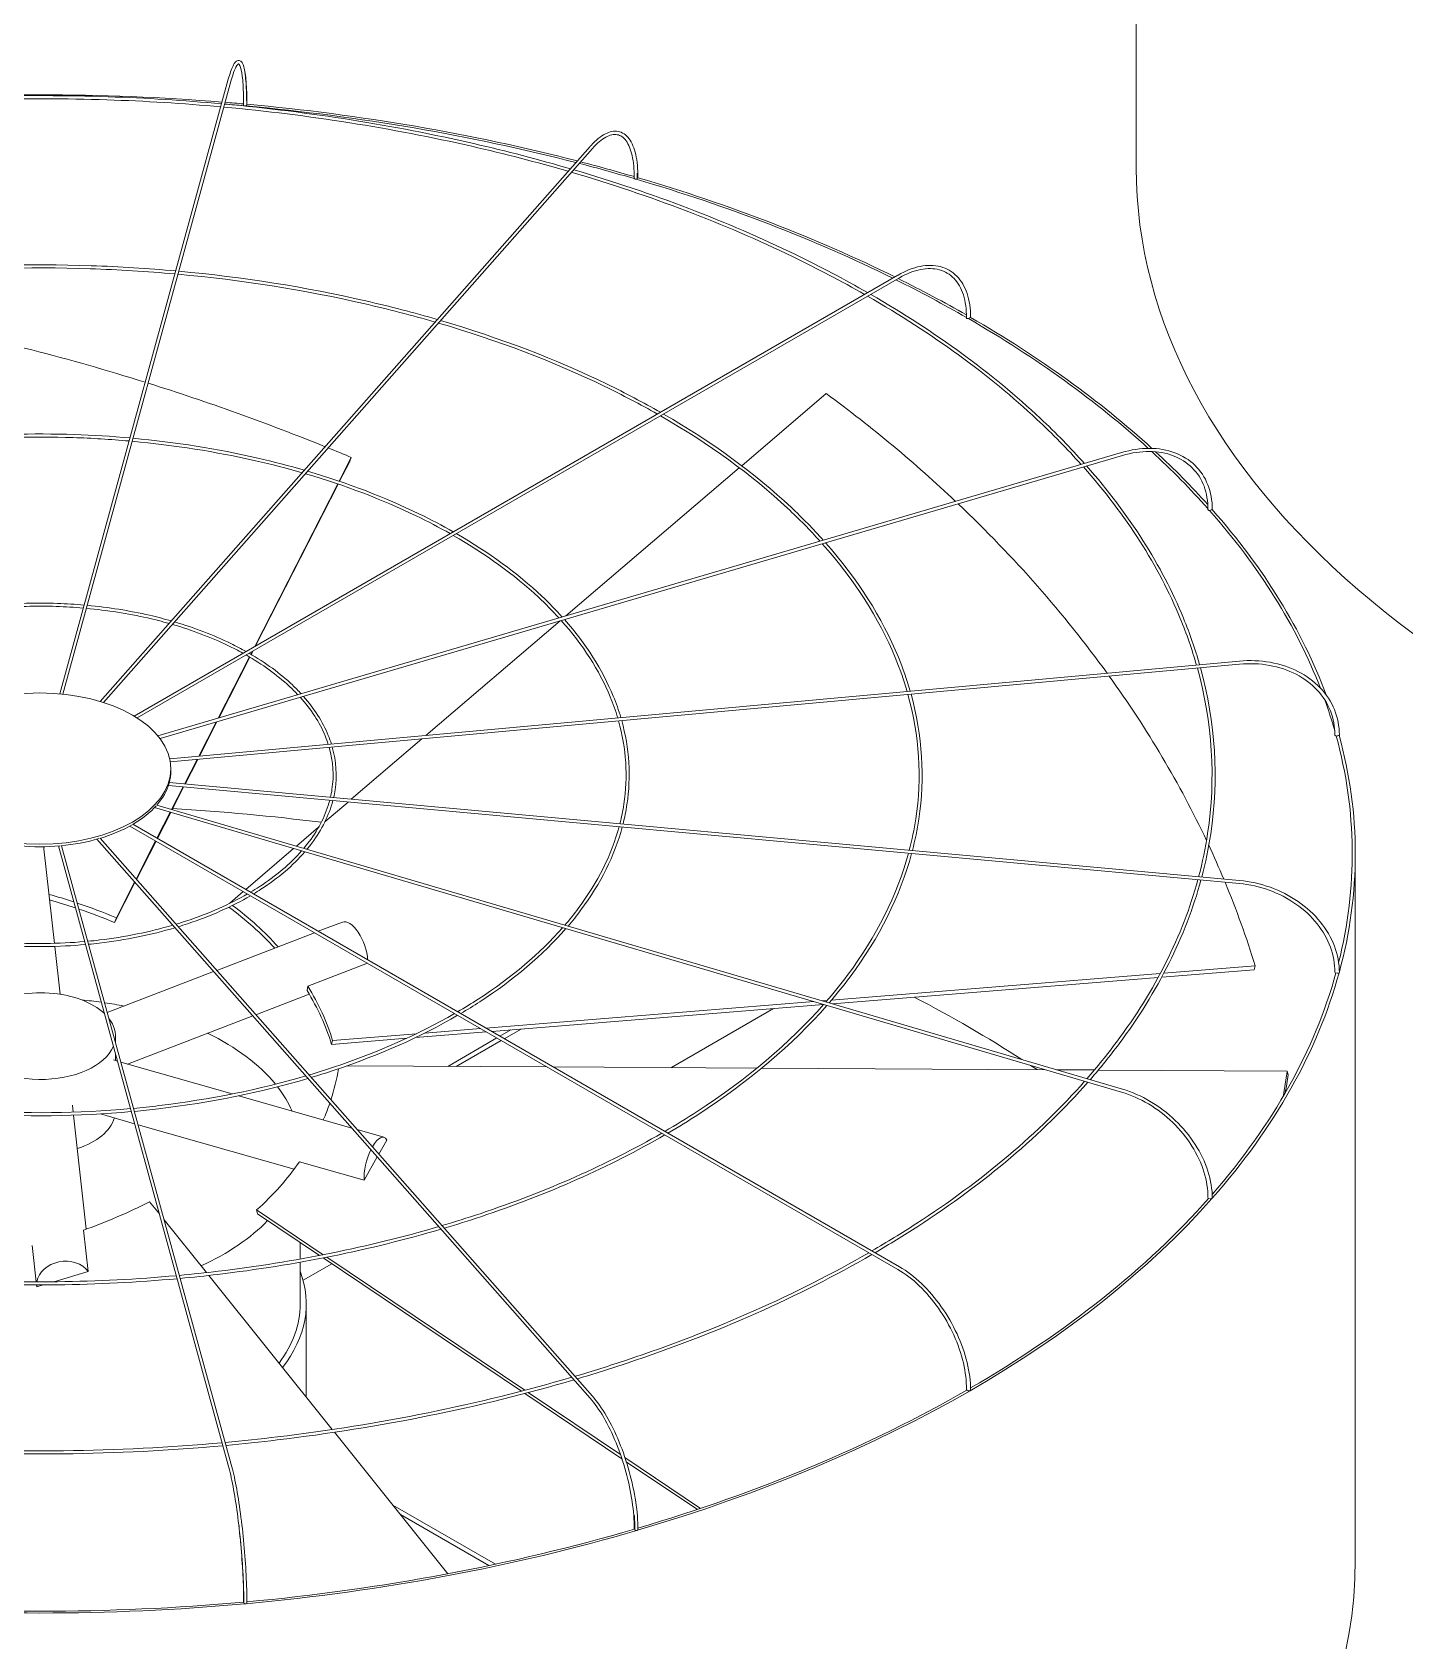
# Model space of a CAD drawing. Header units: millimetres. Extents: x -312439 to 477422, y -331570 to 212570.
# Drawn here: x 397105.1 to 397378.9, y 107367.5 to 107688.3 of the extents above; entities that cross this region are included whole.
import ezdxf

# ---------------------------------------------------------------- set-up
doc = ezdxf.new("R2010")
doc.units = ezdxf.units.MM

msp = doc.modelspace()

# ---------------------------------------------------------------- linework, layer by layer
at = {"color": 0, "linetype": 'Continuous', "lineweight": 0, "extrusion": (0, 0.816497, 0.57735)}
for p, q in [((397325.325, 107661.228), (397325.325, 107801.968)), ((397144.263, 107678.87), (397110.642, 107556.312)), ((397111.261, 107556.253), (397144.854, 107678.708)), ((397118.721, 107554.786), (397216.403, 107665.471)), ((397216.862, 107665.066), (397119.362, 107554.587)), ((397277.789, 107639.816), (397125.471, 107551.876)), ((397126.063, 107551.51), (397278.095, 107639.285)), ((397263.499, 107616.213), (397246.64, 107601.809)), ((397130.232, 107547.917), (397322.399, 107604.447)), ((397322.572, 107603.86), (397130.641, 107547.399)), ((397166.35, 107598.732), (397168.768, 107603.473)), ((397168.398, 107602.506), (397168.768, 107603.473)), ((397168.398, 107602.506), (397166.455, 107598.697)), ((397246.164, 107601.402), (397211.569, 107571.844)), ((397149.534, 107565.768), (397166.069, 107598.181)), ((397166.174, 107598.146), (397149.708, 107565.869)), ((397210.429, 107570.87), (397183.679, 107548.015)), ((397148.747, 107564.225), (397149.023, 107564.766)), ((397149.197, 107564.866), (397148.841, 107564.169)), ((397132.577, 107543.342), (397345.876, 107562.847)), ((397345.932, 107562.237), (397132.691, 107542.738)), ((397142.227, 107551.445), (397148.468, 107563.678)), ((397148.562, 107563.622), (397142.372, 107551.488)), ((397138.364, 107543.871), (397141.844, 107550.694)), ((397141.989, 107550.737), (397138.492, 107543.883)), ((397182.873, 107547.326), (397168.788, 107535.292)), ((397135.538, 107538.333), (397138.035, 107543.226)), ((397138.163, 107543.238), (397135.656, 107538.322)), ((397132.794, 107540.903), (397132.794, 107541.404)), ((397132.309, 107538.013), (397345.876, 107518.484)), ((397132.49, 107538.611), (397345.932, 107519.094)), ((397132.947, 107533.254), (397135.239, 107537.745)), ((397135.356, 107537.734), (397133.054, 107533.222)), ((397322.399, 107476.883), (397129.543, 107533.617)), ((397322.572, 107477.471), (397130.003, 107534.12)), ((397130.028, 107527.531), (397132.664, 107532.699)), ((397132.771, 107532.667), (397130.123, 107527.477)), ((397168.138, 107534.737), (397163.532, 107530.801)), ((397124.622, 107529.946), (397277.789, 107441.515)), ((397125.241, 107530.295), (397278.095, 107442.045)), ((397162.27, 107529.723), (397157.834, 107525.933)), ((397118.035, 107527.322), (397216.403, 107415.86)), ((397216.862, 107416.265), (397118.685, 107527.51)), ((397125.866, 107519.373), (397129.749, 107526.985)), ((397129.844, 107526.93), (397125.944, 107519.285)), ((397107.48, 107525.389), (397109.574, 107506.556)), ((397110.38, 107525.973), (397144.263, 107402.461)), ((397111, 107526.028), (397144.854, 107402.623)), ((397157.278, 107525.458), (397147.738, 107517.307)), ((397125.645, 107518.699), (397121.563, 107510.696)), ((397121.933, 107511.663), (397125.567, 107518.787)), ((397147.244, 107516.885), (397144.54, 107514.574)), ((397144.526, 107514.522), (397144.54, 107514.574)), ((397121.563, 107510.696), (397121.933, 107511.663)), ((397167, 107510.797), (397162.206, 107508.953)), ((397161.471, 107508.671), (397141.941, 107501.158)), ((397109.642, 107505.946), (397110.704, 107496.4)), ((397141.332, 107500.924), (397120.125, 107492.767)), ((397160.106, 107498.021), (397171.995, 107502.595)), ((397264.543, 107495.228), (397330.103, 107500.531)), ((397348.813, 107501.286), (397330.405, 107499.797)), ((397330.828, 107500.589), (397349.019, 107502.061)), ((397348.813, 107501.286), (397349.019, 107502.061)), ((397329.676, 107499.738), (397264.734, 107494.485)), ((397160.404, 107496.415), (397149.746, 107492.315)), ((397195.633, 107489.654), (397261.01, 107494.942)), ((397262.965, 107494.342), (397196.785, 107488.989)), ((397262.712, 107495.08), (397263.676, 107495.158)), ((397149.136, 107492.081), (397124.186, 107482.484)), ((397253.005, 107493.537), (397232.624, 107481.77)), ((397121.751, 107488.057), (397121.751, 107486.838)), ((397179.842, 107487.619), (397164.856, 107486.407)), ((397165.061, 107487.182), (397181.777, 107488.534)), ((397195.711, 107488.903), (397181.58, 107487.76)), ((397183.44, 107488.668), (397194.559, 107489.568)), ((397197.825, 107487.682), (397188.014, 107482.018)), ((397200.629, 107489.3), (397198.438, 107488.035)), ((397199.304, 107487.535), (397202.643, 107489.463)), ((397121.751, 107484.523), (397121.751, 107483.18)), ((397164.856, 107486.407), (397165.061, 107487.182)), ((397189.73, 107482.008), (397198.691, 107487.182)), ((397122.151, 107483.065), (397121.361, 107483.291)), ((397145.059, 107476.521), (397122.84, 107482.869)), ((397207.826, 107481.907), (397167.93, 107482.129)), ((397249.685, 107481.675), (397209.063, 107481.901)), ((397307.199, 107481.355), (397250.646, 107481.669)), ((397316.971, 107481.3), (397309.411, 107481.342)), ((397355.432, 107481.087), (397317.766, 107481.296)), ((397355.596, 107480.326), (397355.432, 107481.087)), ((397168.871, 107469.718), (397146.336, 107476.156)), ((397113.318, 107472.892), (397113.161, 107474.296)), ((397115.913, 107449.547), (397113.385, 107472.281)), ((397125.573, 107470.59), (397118.778, 107472.532)), ((397157.384, 107461.503), (397126.262, 107470.393)), ((397175.292, 107467.884), (397169.963, 107469.406)), ((397175.887, 107467.322), (397174.283, 107464.512)), ((397171.331, 107459.339), (397158.48, 107463.01)), ((397173.962, 107463.949), (397171.331, 107459.339)), ((397130.511, 107452.591), (397128.555, 107455.031)), ((397150.069, 107452.616), (397149.904, 107453.377)), ((397149.904, 107453.377), (397163.188, 107444.45)), ((397162.438, 107444.304), (397150.069, 107452.616)), ((397116.32, 107441.103), (397115.402, 107449.364)), ((397139.9, 107440.884), (397131.476, 107451.388)), ((397105.149, 107446.317), (397105.957, 107439.051)), ((397158.575, 107443.585), (397158.575, 107446.899)), ((397158.575, 107434.614), (397158.575, 107442.963)), ((397202.711, 107417.24), (397163.158, 107443.82)), ((397163.906, 107443.968), (397203.408, 107417.422)), ((397109.457, 107439.063), (397116.32, 107441.103)), ((397164.993, 107409.596), (397140.354, 107440.319)), ((397164.884, 107442.66), (397159.161, 107439.355)), ((397106.025, 107438.439), (397106.068, 107438.056)), ((397106.068, 107438.056), (397107.356, 107438.439)), ((397159.8, 107416.071), (397159.8, 107434.614)), ((397222.755, 107403.769), (397203.389, 107416.784)), ((397204.085, 107416.967), (397222.467, 107404.614)), ((397188.066, 107380.827), (397165.437, 107409.043)), ((397223.355, 107404.017), (397238.446, 107393.876)), ((397237.8, 107393.659), (397223.628, 107403.183)), ((397197.514, 107382.726), (397177.082, 107394.523)), ((397178.576, 107392.66), (397196.246, 107382.458))]:
    msp.add_line(p, q, dxfattribs=at)
at = {"color": 3, "linetype": 'Continuous', "lineweight": 0, "extrusion": (0, 0.816497, 0.57735)}
msp.add_line((397369.001, 107383.653), (397369.001, 107524.393), dxfattribs=at)
at = {"color": 0, "linetype": 'Continuous', "lineweight": 0}
for centre, major_axis, ratio, start_param, end_param in [((397106.776, 107524.393), (-262.225, 0), 0.5773503, 4.5737285, 4.8518651), ((397106.776, 107524.393), (-261.613, 0), 0.5773503, 4.556469, 4.5713736), ((397106.776, 107524.393), (-262.225, 0), 0.5773503, 4.5571855, 4.5713361), ((397147.616, 107673.725), (0.306, -0.001), 0.5647458, 3.1415927, 4.5569919), ((397147.616, 107673.725), (0.306, -0.001), 0.5647458, 4.5569919, 6.1277883), ((397147.664, 107673.9), (0.306, 0), 0.5773503, 5.7174869, 6.2831853), ((397106.776, 107524.393), (-262.225, 0), 0.5773503, 4.2917243, 4.5546375), ((397106.776, 107524.393), (-261.613, 0), 0.5773503, 4.2918428, 4.5551023), ((397106.776, 107524.393), (-261.613, 0), 0.5773503, 4.242585, 4.2890574), ((397106.776, 107524.393), (-262.225, 0), 0.5773503, 4.2438111, 4.2889455), ((397587.55, 107661.228), (-262.225, 0), 0.5773503, 0, 2.3561945), ((397225.506, 107659.113), (0.306, -0.003), 0.5659728, 3.1415927, 4.2460434), ((397225.506, 107659.113), (0.306, -0.003), 0.5659728, 4.2460434, 5.8168397), ((397106.776, 107524.393), (-261.613, 0), 0.5773503, 4.0051997, 4.2408431), ((397225.646, 107659.271), (0.306, 0), 0.5773503, 5.290332, 6.2831853), ((397106.776, 107524.393), (-262.225, 0), 0.5773503, 4.0050166, 4.2406095), ((397106.776, 107524.393), (-261.613, 0), 0.5773503, 3.9286416, 4.0018792), ((397106.776, 107524.393), (-262.225, 0), 0.5773503, 3.9309746, 4.001704), ((397107.146, 107482.676), (-236.033, 90.421), 0.5343599, 4.8289255, 5.0170065), ((397291.764, 107631.321), (0.306, -0.004), 0.5683066, 3.1415927, 3.9346429), ((397291.764, 107631.321), (0.306, -0.004), 0.5683066, 3.9346429, 5.5054392), ((397106.776, 107524.393), (-261.613, 0), 0.5773503, 3.7066773, 3.9265771), ((397291.98, 107631.446), (-0.306, 0), 0.5773503, 1.8326303, 3.1415927), ((397106.776, 107524.393), (-262.225, 0), 0.5773503, 3.705131, 3.9265633), ((397107.146, 107482.676), (-236.033, 90.421), 0.5343599, 4.6778989, 4.8264893), ((397106.981, 107482.484), (244.29, -64.884), 0.7560981, 0.9482496, 1.0897919), ((397107.146, 107482.676), (-236.033, 90.421), 0.5343599, 4.655659, 4.6753292), ((397106.776, 107524.393), (-261.613, 0), 0.5773503, 3.6151503, 3.7017035), ((397106.776, 107524.393), (-262.225, 0), 0.5773503, 3.6198551, 3.6998544), ((397106.981, 107482.484), (244.29, -64.884), 0.7560981, 0.7473423, 0.9452164), ((397339.902, 107593.067), (-0.306, 0.005), 0.5715189, 0, 0.4809344), ((397339.902, 107593.067), (-0.306, 0.005), 0.5715189, 0.4809344, 2.0517307), ((397106.776, 107524.393), (-261.613, 0), 0.5773503, 3.3623861, 3.6122993), ((397340.175, 107593.147), (-0.306, 0), 0.5773503, 1.5184711, 3.1415927), ((397106.776, 107524.393), (-262.225, 0), 0.5773503, 3.3525846, 3.6125039), ((397106.981, 107482.484), (244.29, -64.884), 0.7560981, 0.5676523, 0.7441319), ((397106.776, 107524.393), (-261.613, 0), 0.5773503, 3.3053341, 3.3466211), ((397365.21, 107548.097), (-0.306, 0.006), 0.5752952, 0, 0.1678974), ((397365.21, 107548.097), (-0.306, 0.006), 0.5752952, 0.1678974, 1.7386937), ((397106.776, 107524.393), (-261.613, 0), 0.5773503, 2.9976529, 3.2980059), ((397365.513, 107548.125), (-0.306, 0), 0.5773503, 1.2043118, 3.1415927), ((397106.776, 107524.393), (-262.225, 0), 0.5773503, 2.9856485, 3.2984345), ((397106.667, 107540.903), (-26.126, 0), 0.5773503, 2.9880814, 3.1415927), ((397106.667, 107540.903), (-26.126, 0), 0.5773503, 2.6739221, 2.9809447), ((397106.667, 107540.903), (-26.126, 0), 0.5773503, 2.3597628, 2.6667854), ((397106.776, 107383.153), (-261.613, 0), 0.5773503, 4.4965959, 4.611374), ((397106.667, 107540.903), (-26.126, 0), 0.5773503, 2.0456036, 2.3526262), ((397106.667, 107540.903), (-26.126, 0), 0.5773503, 1.7314443, 2.0384669), ((397106.981, 107482.484), (244.29, -64.884), 0.7560981, 0.5274276, 0.562586), ((397106.667, 107540.903), (-26.126, 0), 0.5773503, 1.417285, 1.7243076), ((397101.987, 107524.778), (-5.494, -0.611), 0.8148193, 3.1415927, 3.239858), ((397106.981, 107482.484), (244.29, -64.884), 0.7560981, 0.4379774, 0.5241031), ((397107.146, 107482.676), (56.639, -21.698), 0.5343599, 1.6636456, 1.7494756), ((397106.776, 107481.709), (-56.639, 21.698), 0.5343599, 4.7930664, 4.8825345), ((397107.146, 107482.676), (56.639, -21.698), 0.5343599, 1.5140664, 1.6514841), ((397106.776, 107481.709), (-56.639, 21.698), 0.5343599, 4.655659, 4.78086), ((397106.776, 107481.709), (58.621, -15.57), 0.7560981, 0.8715668, 1.0888975), ((397106.981, 107482.484), (58.621, -15.57), 0.7560981, 1.0889957, 1.0897919), ((397106.981, 107482.484), (58.621, -15.57), 0.7560981, 0.8588781, 1.0770864), ((397168.985, 107505.638), (-1.984, 5.159), 0.4527097, 4.0715694, 6.2831853), ((397106.776, 107524.393), (-261.613, 0), 0.5773503, 2.6753447, 2.9836943), ((397106.776, 107524.393), (-262.225, 0), 0.5773503, 2.6707914, 2.9843582), ((397365.21, 107500.813), (-0.306, 0.006), 0.5792658, 0, 1.4246091), ((397365.513, 107500.785), (-0.306, 0), 0.5773503, 0.8901525, 3.1415927), ((397106.981, 107482.484), (58.621, -15.57), 0.7560981, 0.4379774, 0.6748983), ((397106.776, 107488.057), (-14.976, 0), 0.5773503, 3.6916997, 5.4977871), ((397106.776, 107465.744), (-51.8, 0), 0.5773503, 4.4755897, 4.5522282), ((397106.776, 107465.744), (-51.8, 0), 0.5773503, 4.3841689, 4.46244), ((397106.776, 107481.709), (58.621, -15.57), 0.7560981, 0.4379774, 0.6726233), ((397106.776, 107383.153), (-261.613, 0), 0.5773503, 3.867145, 3.9833748), ((397106.776, 107488.057), (-14.976, 0), 0.5773503, 3.0357663, 3.5615783), ((397106.776, 107465.744), (-51.8, 0), 0.5773503, 3.5810046, 4.0125195), ((397106.776, 107488.057), (-14.976, 0), 0.5773503, 0.1968015, 2.9056449), ((397106.611, 107482.47), (59.282, 12.821), 0.7719474, 5.8595474, 5.99043), ((397106.776, 107383.153), (-261.613, 0), 0.5773503, 3.8494737, 3.8569689), ((397106.611, 107482.47), (247.048, 53.431), 0.7719474, 5.9775334, 6.0030301), ((397106.776, 107481.709), (247.048, 53.431), 0.7719474, 5.9850347, 6.0030301), ((397106.776, 107465.744), (-51.8, 0), 0.5773503, 3.3906549, 3.5616615), ((397106.776, 107473.149), (-14.976, 0), 0.5773503, 2.0838772, 2.9778132), ((397106.611, 107482.47), (59.282, 12.821), 0.7719474, 5.7736505, 5.8452628), ((397173.774, 107462.569), (1.518, 5.315), 0.3621096, 5.9116388, 7.2697762), ((397173.774, 107462.569), (1.518, 5.315), 0.3621096, 1.1204156, 2.3231422), ((397106.611, 107482.47), (59.282, 12.821), 0.7719474, 5.3512156, 5.5881365), ((397339.902, 107455.843), (-0.306, 0.005), 0.5830421, 0, 1.1094484), ((397340.175, 107455.763), (-0.306, 0), 0.5773503, 0.5759933, 3.1415927), ((397106.405, 107482.649), (-56.425, -22.248), 0.5660586, 1.5074553, 1.7443762), ((397106.776, 107465.744), (-51.8, 0), 0.5773503, 2.2375498, 2.6358707), ((397111.564, 107438.64), (5.494, 0.611), 0.8148193, 0.440938, 2.9148909), ((397106.776, 107434.614), (-53.025, 0), 0.5773503, 2.7158894, 3.3569527), ((397111.564, 107438.64), (5.494, 0.611), 0.8148193, 3.0505707, 3.1356266), ((397106.776, 107434.614), (-51.8, 0), 0.5773503, 2.7364581, 3.1415927), ((397106.776, 107524.393), (-261.613, 0), 0.5773503, 2.0437737, 2.355024), ((397291.764, 107417.59), (-0.306, 0.004), 0.5862544, 0, 0.7932918), ((397291.98, 107417.465), (-0.306, 0), 0.5773503, 0.261834, 3.1415927), ((397106.776, 107524.393), (-262.225, 0), 0.5773503, 1.7280308, 2.0415976), ((397106.776, 107524.393), (-261.613, 0), 0.5773503, 1.7289191, 2.0406845), ((397225.506, 107389.797), (-0.306, 0.003), 0.5885883, 0, 0.4763277), ((397225.646, 107389.639), (-0.306, 0), 0.5773503, 0, 3.1415927), ((397106.776, 107524.393), (-262.225, 0), 0.5773503, 1.4139544, 1.727034), ((397106.776, 107524.393), (-261.613, 0), 0.5773503, 1.41439, 1.726367), ((397147.616, 107375.185), (-0.306, 0.001), 0.5898153, 0, 0.1588369), ((397147.664, 107375.01), (-0.306, 0), 0.5773503, 0, 3.1415927)]:
    msp.add_ellipse(centre, major_axis=major_axis, ratio=ratio, start_param=start_param, end_param=end_param, dxfattribs=at)
msp.add_ellipse((397106.667, 107541.404), major_axis=(-26.126, 0), ratio=0.5773503, dxfattribs=at)
at = {"color": 3, "linetype": 'Continuous', "lineweight": 0}
for centre, major_axis, start_param, end_param in [((397106.776, 107524.393), (-262.225, 0), 2.0421116, 2.6702774), ((397106.776, 107524.393), (-261.613, 0), 2.358999, 2.669365), ((397106.776, 107383.653), (-262.225, 0), 0, 2.3561945), ((397106.776, 107383.653), (-262.225, 0), 2.3561945, 3.1415927)]:
    msp.add_ellipse(centre, major_axis=major_axis, ratio=0.5773503, start_param=start_param, end_param=end_param, dxfattribs=at)
at = {"color": 0, "linetype": 'Continuous', "lineweight": 0}
for points, knots in [([(397147.971, 107673.9), (397147.971, 107675.603), (397147.919, 107677.12), (397147.716, 107679.639), (397147.567, 107680.638), (397147.165, 107682.06), (397146.939, 107682.575), (397146.154, 107682.69), (397145.906, 107682.543), (397145.355, 107681.958), (397145.047, 107681.303), (397144.568, 107679.921), (397144.415, 107679.424), (397144.263, 107678.87)], [4.712389, 4.712389, 4.712389, 4.712389, 5.0265482, 5.0265482, 5.3407075, 5.3407075, 5.6548668, 5.6548668, 5.8236028, 5.8236028, 6.1377621, 6.1377621, 6.2831853, 6.2831853, 6.2831853, 6.2831853]), ([(397144.854, 107678.708), (397145.172, 107679.868), (397145.491, 107680.759), (397146.048, 107681.84), (397146.297, 107681.99), (397146.323, 107681.99), (397146.528, 107681.841), (397146.881, 107680.677), (397147.025, 107679.827), (397147.235, 107677.583), (397147.297, 107676.153), (397147.311, 107674.265), (397147.311, 107673.998), (397147.31, 107673.726)], [0, 0, 0, 0, 0.3152669, 0.3152669, 0.6094726, 0.6094726, 0.9267406, 0.9267406, 1.2208373, 1.2208373, 1.5356304, 1.5356304, 1.5863402, 1.5863402, 1.5863402, 1.5863402]), ([(397147.589, 107680.036), (397147.598, 107679.975), (397147.607, 107679.913), (397147.759, 107678.826), (397147.853, 107677.523), (397147.916, 107675.285), (397147.925, 107674.525), (397147.923, 107673.725)], [1.10131175, 1.10131175, 1.10131175, 1.10131175, 1.12076762, 1.12076762, 1.43803566, 1.43803566, 1.5863026, 1.5863026, 1.5863026, 1.5863026]), ([(397142.924, 107673.989), (397135.43, 107674.667), (397127.878, 107675.135), (397103.65, 107675.951), (397086.892, 107675.48), (397070.41, 107673.989)], [5.342386, 5.342386, 5.342386, 5.342386, 5.43953692, 5.43953692, 5.65318828, 5.65318828, 5.65318828, 5.65318828]), ([(397142.76, 107673.389), (397135.242, 107674.067), (397127.666, 107674.533), (397103.548, 107675.332), (397086.925, 107674.864), (397070.575, 107673.389)], [5.34285963, 5.34285963, 5.34285963, 5.34285963, 5.44045758, 5.44045758, 5.65271466, 5.65271466, 5.65271466, 5.65271466]), ([(397212.487, 107661.034), (397206.199, 107662.872), (397199.768, 107664.546), (397177.228, 107669.72), (397160.536, 107672.369), (397143.544, 107673.933)], [5.02911205, 5.02911205, 5.02911205, 5.02911205, 5.11935362, 5.11935362, 5.33970837, 5.33970837, 5.33970837, 5.33970837]), ([(397212.039, 107660.527), (397205.761, 107662.356), (397199.34, 107664.021), (397176.891, 107669.155), (397160.284, 107671.782), (397143.379, 107673.333)], [5.03043397, 5.03043397, 5.03043397, 5.03043397, 5.12064091, 5.12064091, 5.34017784, 5.34017784, 5.34017784, 5.34017784]), ([(397225.952, 107659.271), (397225.952, 107660.986), (397225.801, 107662.535), (397225.205, 107665.161), (397224.76, 107666.239), (397223.579, 107667.824), (397222.83, 107668.33), (397221.19, 107668.615), (397220.331, 107668.441), (397218.517, 107667.521), (397217.553, 107666.735), (397216.529, 107665.612), (397216.466, 107665.542), (397216.403, 107665.471)], [4.712389, 4.712389, 4.712389, 4.712389, 5.0265482, 5.0265482, 5.3407075, 5.3407075, 5.6548668, 5.6548668, 5.9484515, 5.9484515, 6.2626108, 6.2626108, 6.2831853, 6.2831853, 6.2831853, 6.2831853]), ([(397216.862, 107665.066), (397217.776, 107666.101), (397218.684, 107666.867), (397220.367, 107667.789), (397221.133, 107667.945), (397222.474, 107667.71), (397223.071, 107667.316), (397224.099, 107665.918), (397224.515, 107664.913), (397225.067, 107662.41), (397225.207, 107660.919), (397225.201, 107659.212), (397225.201, 107659.164), (397225.2, 107659.116)], [0, 0, 0, 0, 0.3146448, 0.3146448, 0.6289116, 0.6289116, 0.9461796, 0.9461796, 1.2634477, 1.2634477, 1.5772832, 1.5772832, 1.5863402, 1.5863402, 1.5863402, 1.5863402]), ([(397271.754, 107636.332), (397267.139, 107638.977), (397262.335, 107641.511), (397243.785, 107650.507), (397228.919, 107656.194), (397213.136, 107660.844)], [4.71590946, 4.71590946, 4.71590946, 4.71590946, 4.79913358, 4.79913358, 5.02600568, 5.02600568, 5.02600568, 5.02600568]), ([(397271.14, 107635.977), (397266.537, 107638.606), (397261.745, 107641.125), (397243.247, 107650.064), (397228.424, 107655.717), (397212.689, 107660.337)], [4.71777189, 4.71777189, 4.71777189, 4.71777189, 4.80086127, 4.80086127, 5.02732174, 5.02732174, 5.02732174, 5.02732174]), ([(397225.803, 107660.126), (397225.809, 107659.921), (397225.812, 107659.714), (397225.814, 107659.375), (397225.814, 107659.244), (397225.813, 107659.113)], [7.805980691, 7.805980691, 7.805980691, 7.805980691, 7.845140151, 7.845140151, 7.869416781, 7.869416781, 7.869416781, 7.869416781]), ([(397133.782, 107640.661), (397128.198, 107641.165), (397122.572, 107641.512), (397104.455, 107642.124), (397091.901, 107641.774), (397079.553, 107640.661)], [5.34296141, 5.34296141, 5.34296141, 5.34296141, 5.43938168, 5.43938168, 5.65261288, 5.65261288, 5.65261288, 5.65261288]), ([(397292.286, 107631.446), (397292.286, 107633.171), (397292.05, 107634.766), (397291.117, 107637.545), (397290.418, 107638.729), (397288.62, 107640.549), (397287.521, 107641.185), (397285.053, 107641.837), (397283.687, 107641.854), (397280.822, 107641.285), (397279.323, 107640.697), (397277.815, 107639.831), (397277.802, 107639.824), (397277.789, 107639.816)], [3.1415927, 3.1415927, 3.1415927, 3.1415927, 3.4557519, 3.4557519, 3.7699112, 3.7699112, 4.0826965, 4.0826965, 4.3954482, 4.3954482, 4.7096075, 4.7096075, 4.712389, 4.712389, 4.712389, 4.712389]), ([(397133.617, 107640.061), (397128.01, 107640.564), (397122.36, 107640.91), (397104.352, 107641.506), (397091.934, 107641.157), (397079.718, 107640.061)], [5.34359392, 5.34359392, 5.34359392, 5.34359392, 5.44060854, 5.44060854, 5.65198037, 5.65198037, 5.65198037, 5.65198037]), ([(397185.506, 107630.462), (397180.853, 107631.813), (397176.095, 107633.044), (397159.334, 107636.875), (397146.896, 107638.842), (397134.237, 107640.005)], [5.03177949, 5.03177949, 5.03177949, 5.03177949, 5.12085286, 5.12085286, 5.34001919, 5.34001919, 5.34001919, 5.34001919]), ([(397185.954, 107630.969), (397181.291, 107632.329), (397176.522, 107633.569), (397159.672, 107637.44), (397147.149, 107639.429), (397134.401, 107640.605)], [5.03001504, 5.03001504, 5.03001504, 5.03001504, 5.11913743, 5.11913743, 5.33939405, 5.33939405, 5.33939405, 5.33939405]), ([(397278.095, 107639.285), (397279.533, 107640.116), (397280.964, 107640.676), (397283.664, 107641.211), (397284.93, 107641.186), (397287.182, 107640.573), (397288.168, 107639.985), (397289.791, 107638.292), (397290.427, 107637.183), (397291.272, 107634.536), (397291.48, 107632.998), (397291.458, 107631.325)], [1.5707963, 1.5707963, 1.5707963, 1.5707963, 1.8880644, 1.8880644, 2.2053324, 2.2053324, 2.5226004, 2.5226004, 2.8398685, 2.8398685, 3.1571365, 3.1571365, 3.1571365, 3.1571365]), ([(397314.332, 107602.074), (397311.595, 107605.127), (397308.656, 107608.12), (397295.975, 107619.955), (397284.617, 107628.224), (397271.754, 107635.625)], [4.40451603, 4.40451603, 4.40451603, 4.40451603, 4.48100319, 4.48100319, 4.71406654, 4.71406654, 4.71406654, 4.71406654]), ([(397314.982, 107602.265), (397312.25, 107605.327), (397309.315, 107608.329), (397296.626, 107620.225), (397285.25, 107628.538), (397272.367, 107635.979)], [4.40270972, 4.40270972, 4.40270972, 4.40270972, 4.47899466, 4.47899466, 4.71221436, 4.71221436, 4.71221436, 4.71221436]), ([(397229.816, 107612.119), (397226.423, 107614.049), (397222.894, 107615.9), (397209.086, 107622.569), (397197.963, 107626.808), (397186.156, 107630.272)], [4.7196458, 4.7196458, 4.7196458, 4.7196458, 4.80114658, 4.80114658, 5.02763075, 5.02763075, 5.02763075, 5.02763075]), ([(397230.43, 107612.473), (397227.026, 107614.42), (397223.484, 107616.286), (397209.624, 107623.012), (397198.458, 107627.286), (397186.603, 107630.779)], [4.71715813, 4.71715813, 4.71715813, 4.71715813, 4.79884427, 4.79884427, 5.02587671, 5.02587671, 5.02587671, 5.02587671]), ([(397262.264, 107586.757), (397260.254, 107588.988), (397258.099, 107591.176), (397248.632, 107600.005), (397240.097, 107606.212), (397230.431, 107611.767)], [4.40671458, 4.40671458, 4.40671458, 4.40671458, 4.48133637, 4.48133637, 4.71470569, 4.71470569, 4.71470569, 4.71470569]), ([(397262.916, 107586.949), (397260.909, 107589.189), (397258.759, 107591.385), (397249.284, 107600.274), (397240.731, 107606.526), (397231.044, 107612.121)], [4.40429576, 4.40429576, 4.40429576, 4.40429576, 4.47865981, 4.47865981, 4.7122362, 4.7122362, 4.7122362, 4.7122362]), ([(397124.642, 107607.344), (397120.968, 107607.673), (397117.268, 107607.901), (397105.258, 107608.308), (397096.908, 107608.079), (397088.693, 107607.344)], [5.34408303, 5.34408303, 5.34408303, 5.34408303, 5.43906993, 5.43906993, 5.65149126, 5.65149126, 5.65149126, 5.65149126]), ([(397124.477, 107606.744), (397120.78, 107607.073), (397117.056, 107607.299), (397105.155, 107607.69), (397096.941, 107607.463), (397088.857, 107606.744)], [5.34503474, 5.34503474, 5.34503474, 5.34503474, 5.44090812, 5.44090812, 5.65053954, 5.65053954, 5.65053954, 5.65053954]), ([(397158.981, 107600.406), (397155.95, 107601.28), (397152.852, 107602.079), (397141.778, 107604.606), (397133.511, 107605.914), (397125.097, 107606.688)], [5.03439168, 5.03439168, 5.03439168, 5.03439168, 5.12127422, 5.12127422, 5.3396756, 5.3396756, 5.3396756, 5.3396756]), ([(397159.429, 107600.913), (397156.388, 107601.797), (397153.28, 107602.603), (397142.116, 107605.171), (397133.764, 107606.501), (397125.261, 107607.288)], [5.03173968, 5.03173968, 5.03173968, 5.03173968, 5.11870396, 5.11870396, 5.33874043, 5.33874043, 5.33874043, 5.33874043]), ([(397340.481, 107593.147), (397340.481, 107594.88), (397340.182, 107596.53), (397339.006, 107599.499), (397338.13, 107600.818), (397335.889, 107602.985), (397334.526, 107603.833), (397331.454, 107604.974), (397329.747, 107605.268), (397326.159, 107605.281), (397324.278, 107605), (397322.399, 107604.447)], [4.712389, 4.712389, 4.712389, 4.712389, 5.0265482, 5.0265482, 5.3407075, 5.3407075, 5.6548668, 5.6548668, 5.969026, 5.969026, 6.2831853, 6.2831853, 6.2831853, 6.2831853]), ([(397322.572, 107603.86), (397324.388, 107604.394), (397326.201, 107604.661), (397329.635, 107604.638), (397331.257, 107604.348), (397334.149, 107603.248), (397335.42, 107602.438), (397337.494, 107600.38), (397338.298, 107599.131), (397339.364, 107596.308), (397339.624, 107594.733), (397339.596, 107593.072)], [0, 0, 0, 0, 0.317268, 0.317268, 0.6345361, 0.6345361, 0.9518041, 0.9518041, 1.2690722, 1.2690722, 1.5863402, 1.5863402, 1.5863402, 1.5863402]), ([(397188.501, 107588.266), (397186.316, 107589.5), (397184.047, 107590.685), (397174.927, 107595.085), (397167.507, 107597.909), (397159.631, 107600.217)], [4.72327264, 4.72327264, 4.72327264, 4.72327264, 4.80171455, 4.80171455, 5.02817129, 5.02817129, 5.02817129, 5.02817129]), ([(397189.116, 107588.621), (397186.919, 107589.871), (397184.637, 107591.072), (397175.465, 107595.527), (397168.002, 107598.387), (397160.078, 107600.723)], [4.71952861, 4.71952861, 4.71952861, 4.71952861, 4.7982649, 4.7982649, 5.02554265, 5.02554265, 5.02554265, 5.02554265]), ([(397337.333, 107562.066), (397336.446, 107565.174), (397335.369, 107568.265), (397329.791, 107581.802), (397323.289, 107591.978), (397314.782, 107601.568)], [4.09036759, 4.09036759, 4.09036759, 4.09036759, 4.16055829, 4.16055829, 4.40029723, 4.40029723, 4.40029723, 4.40029723]), ([(397337.954, 107562.122), (397337.068, 107565.241), (397335.993, 107568.342), (397330.421, 107581.932), (397323.924, 107592.142), (397315.431, 107601.759)], [4.08953528, 4.08953528, 4.08953528, 4.08953528, 4.15944113, 4.15944113, 4.39851052, 4.39851052, 4.39851052, 4.39851052]), ([(397210.204, 107571.442), (397208.918, 107572.854), (397207.545, 107574.241), (397201.292, 107580.063), (397195.584, 107584.207), (397189.118, 107587.915)], [4.41096312, 4.41096312, 4.41096312, 4.41096312, 4.4820009, 4.4820009, 4.71586354, 4.71586354, 4.71586354, 4.71586354]), ([(397210.856, 107571.634), (397209.574, 107573.055), (397208.206, 107574.449), (397201.944, 107580.333), (397196.217, 107584.522), (397189.731, 107588.268)], [4.40730528, 4.40730528, 4.40730528, 4.40730528, 4.47799052, 4.47799052, 4.71216027, 4.71216027, 4.71216027, 4.71216027]), ([(397279.622, 107556.788), (397278.967, 107559.05), (397278.179, 107561.299), (397274.014, 107571.399), (397269.121, 107579.046), (397262.717, 107586.252)], [4.09258463, 4.09258463, 4.09258463, 4.09258463, 4.16074385, 4.16074385, 4.40108815, 4.40108815, 4.40108815, 4.40108815]), ([(397280.243, 107556.845), (397279.59, 107559.117), (397278.804, 107561.376), (397274.644, 107571.529), (397269.756, 107579.21), (397263.366, 107586.443)], [4.09145544, 4.09145544, 4.09145544, 4.09145544, 4.15925512, 4.15925512, 4.39870409, 4.39870409, 4.39870409, 4.39870409]), ([(397115.502, 107574.027), (397113.739, 107574.182), (397111.964, 107574.29), (397106.062, 107574.493), (397101.915, 107574.384), (397097.833, 107574.027)], [5.34742678, 5.34742678, 5.34742678, 5.34742678, 5.43812478, 5.43812478, 5.64814751, 5.64814751, 5.64814751, 5.64814751]), ([(397115.337, 107573.427), (397113.551, 107573.581), (397111.752, 107573.688), (397105.96, 107573.875), (397101.948, 107573.768), (397097.997, 107573.427)], [5.34934775, 5.34934775, 5.34934775, 5.34934775, 5.44178794, 5.44178794, 5.64622654, 5.64622654, 5.64622654, 5.64622654]), ([(397132.455, 107570.348), (397131.046, 107570.747), (397129.61, 107571.112), (397124.223, 107572.337), (397120.127, 107572.985), (397115.957, 107573.371)], [5.04221465, 5.04221465, 5.04221465, 5.04221465, 5.12251796, 5.12251796, 5.33864709, 5.33864709, 5.33864709, 5.33864709]), ([(397132.904, 107570.857), (397131.485, 107571.264), (397130.038, 107571.638), (397124.561, 107572.902), (397120.379, 107573.572), (397116.122, 107573.971)], [5.03687901, 5.03687901, 5.03687901, 5.03687901, 5.11739529, 5.11739529, 5.33679188, 5.33679188, 5.33679188, 5.33679188]), ([(397222.534, 107551.568), (397222.114, 107552.997), (397221.616, 107554.417), (397218.869, 107561.133), (397215.592, 107566.283), (397211.308, 107571.129)], [4.09510983, 4.09510983, 4.09510983, 4.09510983, 4.15888353, 4.15888353, 4.39893942, 4.39893942, 4.39893942, 4.39893942]), ([(397147.183, 107564.411), (397146.208, 107564.95), (397145.2, 107565.469), (397140.769, 107567.6), (397137.052, 107569.01), (397133.106, 107570.161)], [4.73414686, 4.73414686, 4.73414686, 4.73414686, 4.80339703, 4.80339703, 5.02979007, 5.02979007, 5.02979007, 5.02979007]), ([(397147.801, 107564.767), (397146.813, 107565.322), (397145.791, 107565.856), (397141.307, 107568.043), (397137.547, 107569.487), (397133.554, 107570.668)], [4.72658474, 4.72658474, 4.72658474, 4.72658474, 4.79652126, 4.79652126, 5.0245472, 5.0245472, 5.0245472, 5.0245472]), ([(397221.913, 107551.511), (397221.491, 107552.93), (397220.991, 107554.341), (397218.238, 107561.003), (397214.957, 107566.118), (397210.659, 107570.938)], [4.09685918, 4.09685918, 4.09685918, 4.09685918, 4.16111414, 4.16111414, 4.40251946, 4.40251946, 4.40251946, 4.40251946]), ([(397158.138, 107556.126), (397157.58, 107556.72), (397156.991, 107557.304), (397153.953, 107560.121), (397151.071, 107562.202), (397147.804, 107564.062)], [4.42373247, 4.42373247, 4.42373247, 4.42373247, 4.48397953, 4.48397953, 4.71933502, 4.71933502, 4.71933502, 4.71933502]), ([(397158.795, 107556.319), (397158.239, 107556.921), (397157.653, 107557.513), (397154.604, 107560.391), (397151.704, 107562.517), (397148.418, 107564.416)], [4.41624247, 4.41624247, 4.41624247, 4.41624247, 4.47598634, 4.47598634, 4.71193426, 4.71193426, 4.71193426, 4.71193426]), ([(397337.765, 107519.84), (397338.52, 107522.696), (397339.117, 107525.566), (397341.218, 107539.444), (397340.528, 107550.561), (397337.502, 107561.466)], [3.77541609, 3.77541609, 3.77541609, 3.77541609, 3.83978539, 3.83978539, 4.08585643, 4.08585643, 4.08585643, 4.08585643]), ([(397338.383, 107519.784), (397339.137, 107522.647), (397339.732, 107525.524), (397341.829, 107539.44), (397341.14, 107550.591), (397338.122, 107561.523)], [3.77616248, 3.77616248, 3.77616248, 3.77616248, 3.84020832, 3.84020832, 4.08505688, 4.08505688, 4.08505688, 4.08505688]), ([(397365.819, 107548.125), (397365.819, 107549.861), (397365.486, 107551.569), (397364.187, 107554.755), (397363.222, 107556.233), (397360.757, 107558.811), (397359.259, 107559.912), (397355.879, 107561.633), (397353.998, 107562.253), (397350.036, 107562.955), (397347.956, 107563.037), (397345.876, 107562.847)], [4.712389, 4.712389, 4.712389, 4.712389, 5.0265482, 5.0265482, 5.3407075, 5.3407075, 5.6548668, 5.6548668, 5.969026, 5.969026, 6.2831853, 6.2831853, 6.2831853, 6.2831853]), ([(397345.932, 107562.237), (397347.947, 107562.421), (397349.962, 107562.339), (397353.785, 107561.651), (397355.594, 107561.045), (397358.825, 107559.374), (397360.247, 107558.31), (397362.566, 107555.831), (397363.463, 107554.417), (397364.647, 107551.379), (397364.935, 107549.755), (397364.904, 107548.103)], [6.2831853, 6.2831853, 6.2831853, 6.2831853, 6.6004533, 6.6004533, 6.9177214, 6.9177214, 7.2349894, 7.2349894, 7.5522575, 7.5522575, 7.8695255, 7.8695255, 7.8695255, 7.8695255]), ([(397164.197, 107546.233), (397164.012, 107546.809), (397163.802, 107547.382), (397162.463, 107550.607), (397160.793, 107553.191), (397158.6, 107555.623)], [4.10975269, 4.10975269, 4.10975269, 4.10975269, 4.16221832, 4.16221832, 4.40682155, 4.40682155, 4.40682155, 4.40682155]), ([(397164.821, 107546.291), (397164.638, 107546.876), (397164.428, 107547.459), (397163.093, 107550.738), (397161.429, 107553.355), (397159.25, 107555.815)], [4.10592526, 4.10592526, 4.10592526, 4.10592526, 4.15777238, 4.15777238, 4.39963811, 4.39963811, 4.39963811, 4.39963811]), ([(397280.06, 107525.117), (397280.602, 107527.191), (397281.031, 107529.274), (397282.601, 107539.633), (397282.078, 107547.99), (397279.792, 107556.189)], [3.77736844, 3.77736844, 3.77736844, 3.77736844, 3.83971259, 3.83971259, 4.08656564, 4.08656564, 4.08656564, 4.08656564]), ([(397280.678, 107525.061), (397281.218, 107527.141), (397281.646, 107529.232), (397283.212, 107539.629), (397282.689, 107548.02), (397280.412, 107556.246)], [3.77834287, 3.77834287, 3.77834287, 3.77834287, 3.84027623, 3.84027623, 4.08549455, 4.08549455, 4.08549455, 4.08549455]), ([(397222.351, 107530.394), (397222.681, 107531.689), (397222.945, 107532.99), (397223.983, 107539.83), (397223.628, 107545.424), (397222.086, 107550.912)], [3.78111281, 3.78111281, 3.78111281, 3.78111281, 3.83956511, 3.83956511, 4.08781837, 4.08781837, 4.08781837, 4.08781837]), ([(397222.969, 107530.338), (397223.297, 107531.64), (397223.56, 107532.948), (397224.594, 107539.825), (397224.239, 107545.454), (397222.706, 107550.969)], [3.78251471, 3.78251471, 3.78251471, 3.78251471, 3.8404098, 3.8404098, 4.0861992, 4.0861992, 4.0861992, 4.0861992]), ([(397164.638, 107535.672), (397164.759, 107536.188), (397164.859, 107536.705), (397165.366, 107540.026), (397165.178, 107542.857), (397164.379, 107545.635)], [3.79241111, 3.79241111, 3.79241111, 3.79241111, 3.83910744, 3.83910744, 4.09159713, 4.09159713, 4.09159713, 4.09159713]), ([(397165.253, 107535.615), (397165.374, 107536.138), (397165.473, 107536.663), (397165.976, 107540.022), (397165.789, 107542.888), (397164.999, 107545.692)], [3.79485754, 3.79485754, 3.79485754, 3.79485754, 3.8407928, 3.8407928, 4.08828416, 4.08828416, 4.08828416, 4.08828416]), ([(397159.306, 107525.5), (397159.687, 107525.952), (397160.05, 107526.408), (397162.36, 107529.493), (397163.737, 107532.257), (397164.487, 107535.071)], [3.47410339, 3.47410339, 3.47410339, 3.47410339, 3.51894345, 3.51894345, 3.77424927, 3.77424927, 3.77424927, 3.77424927]), ([(397159.946, 107525.311), (397160.29, 107525.726), (397160.619, 107526.144), (397162.937, 107529.258), (397164.345, 107532.105), (397165.106, 107535.014)], [3.48078418, 3.48078418, 3.48078418, 3.48078418, 3.52099532, 3.52099532, 3.77722211, 3.77722211, 3.77722211, 3.77722211]), ([(397211.368, 107510.184), (397212.314, 107511.281), (397213.208, 107512.392), (397217.94, 107518.721), (397220.682, 107524.205), (397222.194, 107529.794)], [3.46491265, 3.46491265, 3.46491265, 3.46491265, 3.51947788, 3.51947788, 3.77207122, 3.77207122, 3.77207122, 3.77207122]), ([(397212.012, 107509.995), (397212.918, 107511.054), (397213.777, 107512.128), (397218.517, 107518.486), (397221.291, 107524.053), (397222.813, 107529.737)], [3.46836695, 3.46836695, 3.46836695, 3.46836695, 3.52050672, 3.52050672, 3.77360482, 3.77360482, 3.77360482, 3.77360482]), ([(397148.681, 107516.762), (397149.277, 107517.116), (397149.859, 107517.477), (397153.761, 107520.009), (397156.605, 107522.418), (397158.867, 107524.99)], [3.15594616, 3.15594616, 3.15594616, 3.15594616, 3.1998122, 3.1998122, 3.45718678, 3.45718678, 3.45718678, 3.45718678]), ([(397149.288, 107516.412), (397149.793, 107516.716), (397150.289, 107517.026), (397154.234, 107519.587), (397157.181, 107522.101), (397159.514, 107524.8)], [3.16311142, 3.16311142, 3.16311142, 3.16311142, 3.20013863, 3.20013863, 3.46418527, 3.46418527, 3.46418527, 3.46418527]), ([(397263.427, 107494.87), (397264.94, 107496.611), (397266.366, 107498.376), (397273.52, 107507.949), (397277.627, 107516.152), (397279.9, 107524.517)], [3.46185589, 3.46185589, 3.46185589, 3.46185589, 3.51965328, 3.51965328, 3.77134922, 3.77134922, 3.77134922, 3.77134922]), ([(397264.073, 107494.68), (397265.545, 107496.384), (397266.935, 107498.112), (397274.097, 107507.714), (397278.236, 107516.001), (397280.519, 107524.46)], [3.46418406, 3.46418406, 3.46418406, 3.46418406, 3.52033986, 3.52033986, 3.7723822, 3.7723822, 3.7723822, 3.7723822]), ([(397315.477, 107479.558), (397317.561, 107481.945), (397319.521, 107484.368), (397329.097, 107497.185), (397334.568, 107508.104), (397337.604, 107519.24)], [3.46025293, 3.46025293, 3.46025293, 3.46025293, 3.51974047, 3.51974047, 3.77090484, 3.77090484, 3.77090484, 3.77090484]), ([(397316.124, 107479.368), (397318.166, 107481.719), (397320.091, 107484.104), (397329.675, 107496.95), (397335.177, 107507.953), (397338.223, 107519.184)], [3.4620089, 3.4620089, 3.4620089, 3.4620089, 3.52025567, 3.52025567, 3.77168417, 3.77168417, 3.77168417, 3.77168417]), ([(397345.876, 107518.484), (397347.892, 107518.299), (397349.908, 107517.848), (397353.739, 107516.458), (397355.553, 107515.519), (397358.796, 107513.249), (397360.225, 107511.918), (397362.556, 107509), (397363.458, 107507.413), (397364.647, 107504.145), (397364.935, 107502.464), (397364.904, 107500.819)], [6.2831853, 6.2831853, 6.2831853, 6.2831853, 6.6004533, 6.6004533, 6.9177214, 6.9177214, 7.2349894, 7.2349894, 7.5522575, 7.5522575, 7.8695255, 7.8695255, 7.8695255, 7.8695255]), ([(397365.819, 107500.785), (397365.819, 107502.522), (397365.486, 107504.286), (397364.192, 107507.696), (397363.232, 107509.342), (397360.779, 107512.357), (397359.288, 107513.725), (397355.92, 107516.056), (397354.044, 107517.017), (397350.09, 107518.441), (397348.011, 107518.904), (397345.932, 107519.094)], [4.712389, 4.712389, 4.712389, 4.712389, 5.0265482, 5.0265482, 5.3407075, 5.3407075, 5.6548668, 5.6548668, 5.969026, 5.969026, 6.2831853, 6.2831853, 6.2831853, 6.2831853]), ([(397133.817, 107510.364), (397134.558, 107510.587), (397135.289, 107510.82), (397140.415, 107512.531), (397144.481, 107514.334), (397148.073, 107516.406)], [2.837842, 2.837842, 2.837842, 2.837842, 2.88061564, 2.88061564, 3.14113288, 3.14113288, 3.14113288, 3.14113288]), ([(397134.263, 107509.859), (397134.895, 107510.052), (397135.521, 107510.252), (397140.728, 107511.986), (397144.96, 107513.873), (397148.685, 107516.053)], [2.84298262, 2.84298262, 2.84298262, 2.84298262, 2.8793398, 2.8793398, 3.14846238, 3.14846238, 3.14846238, 3.14846238]), ([(397116.229, 107506.968), (397117.024, 107507.044), (397117.817, 107507.129), (397123.658, 107507.831), (397128.57, 107508.825), (397133.17, 107510.171)], [2.52003494, 2.52003494, 2.52003494, 2.52003494, 2.56128493, 2.56128493, 2.82541727, 2.82541727, 2.82541727, 2.82541727]), ([(397097.725, 107506.911), (397098.476, 107506.844), (397099.229, 107506.785), (397105.175, 107506.391), (397110.446, 107506.451), (397115.61, 107506.911)], [2.2030547, 2.2030547, 2.2030547, 2.2030547, 2.24193573, 2.24193573, 2.50933428, 2.50933428, 2.50933428, 2.50933428]), ([(397116.393, 107506.368), (397117.107, 107506.437), (397117.819, 107506.514), (397123.766, 107507.219), (397128.858, 107508.253), (397133.618, 107509.665)], [2.52186126, 2.52186126, 2.52186126, 2.52186126, 2.55867334, 2.55867334, 2.83065097, 2.83065097, 2.83065097, 2.83065097]), ([(397189.997, 107492.909), (397191.396, 107493.728), (397192.758, 107494.568), (397200.726, 107499.738), (397206.401, 107504.541), (397210.925, 107509.676)], [3.14877196, 3.14877196, 3.14877196, 3.14877196, 3.19991213, 3.19991213, 3.45646828, 3.45646828, 3.45646828, 3.45646828]), ([(397190.606, 107492.557), (397191.913, 107493.327), (397193.187, 107494.116), (397201.199, 107499.317), (397206.978, 107504.225), (397211.572, 107509.486)], [3.15241617, 3.15241617, 3.15241617, 3.15241617, 3.2000755, 3.2000755, 3.46000178, 3.46000178, 3.46000178, 3.46000178]), ([(397097.56, 107506.311), (397098.276, 107506.246), (397098.994, 107506.189), (397105.048, 107505.774), (397110.467, 107505.832), (397115.774, 107506.311)], [2.20116261, 2.20116261, 2.20116261, 2.20116261, 2.23802396, 2.23802396, 2.51122637, 2.51122637, 2.51122637, 2.51122637]), ([(397159.963, 107497.146), (397160.021, 107497.365), (397160.066, 107497.617), (397160.099, 107497.936), (397160.103, 107497.978), (397160.106, 107498.021)], [27.2141577, 27.2141577, 27.2141577, 27.2141577, 28.9150445, 28.9150445, 29.1719106, 29.1719106, 29.1719106, 29.1719106]), ([(397231.311, 107469.056), (397233.514, 107470.34), (397235.657, 107471.658), (397247.691, 107479.468), (397256.198, 107486.665), (397262.982, 107494.362)], [3.14637947, 3.14637947, 3.14637947, 3.14637947, 3.19994276, 3.19994276, 3.45622926, 3.45622926, 3.45622926, 3.45622926]), ([(397231.921, 107468.703), (397234.031, 107469.939), (397236.086, 107471.206), (397248.164, 107479.046), (397256.775, 107486.349), (397263.63, 107494.172)], [3.14882268, 3.14882268, 3.14882268, 3.14882268, 3.20005174, 3.20005174, 3.4585926, 3.4585926, 3.4585926, 3.4585926]), ([(397160.343, 107480.308), (397161.995, 107480.8), (397163.627, 107481.315), (397174.05, 107484.793), (397182.192, 107488.402), (397189.386, 107492.554)], [2.8326444, 2.8326444, 2.8326444, 2.8326444, 2.88031456, 2.88031456, 3.14136267, 3.14136267, 3.14136267, 3.14136267]), ([(397160.789, 107479.802), (397162.333, 107480.265), (397163.858, 107480.747), (397174.364, 107484.248), (397182.671, 107487.941), (397189.998, 107492.2)], [2.83524734, 2.83524734, 2.83524734, 2.83524734, 2.87967423, 2.87967423, 3.14504801, 3.14504801, 3.14504801, 3.14504801]), ([(397125.369, 107473.651), (397127.063, 107473.809), (397128.751, 107473.989), (397140.585, 107475.406), (397150.454, 107477.404), (397159.695, 107480.116)], [2.51666009, 2.51666009, 2.51666009, 2.51666009, 2.56064993, 2.56064993, 2.826424, 2.826424, 2.826424, 2.826424]), ([(397125.533, 107473.051), (397127.146, 107473.203), (397128.753, 107473.374), (397140.692, 107474.794), (397150.742, 107476.833), (397160.142, 107479.609)], [2.517588, 2.517588, 2.517588, 2.517588, 2.55933958, 2.55933958, 2.82905034, 2.82905034, 2.82905034, 2.82905034]), ([(397272.614, 107445.209), (397275.625, 107446.96), (397278.552, 107448.758), (397294.651, 107459.206), (397305.987, 107468.795), (397315.032, 107479.05)], [3.14512292, 3.14512292, 3.14512292, 3.14512292, 3.19995757, 3.19995757, 3.45603404, 3.45603404, 3.45603404, 3.45603404]), ([(397273.225, 107444.856), (397276.142, 107446.559), (397278.981, 107448.306), (397295.125, 107458.785), (397306.565, 107468.478), (397315.68, 107478.86)], [3.14696065, 3.14696065, 3.14696065, 3.14696065, 3.20003933, 3.20003933, 3.45780979, 3.45780979, 3.45780979, 3.45780979]), ([(397322.399, 107476.883), (397324.215, 107476.349), (397326.034, 107475.548), (397329.493, 107473.489), (397331.132, 107472.233), (397334.065, 107469.392), (397335.359, 107467.807), (397337.469, 107464.471), (397338.286, 107462.72), (397339.364, 107459.23), (397339.624, 107457.492), (397339.596, 107455.848)], [6.2831853, 6.2831853, 6.2831853, 6.2831853, 6.6004533, 6.6004533, 6.9177214, 6.9177214, 7.2349894, 7.2349894, 7.5522575, 7.5522575, 7.8695255, 7.8695255, 7.8695255, 7.8695255]), ([(397340.481, 107455.763), (397340.481, 107457.495), (397340.182, 107459.31), (397339.02, 107462.931), (397338.157, 107464.736), (397335.952, 107468.165), (397334.611, 107469.788), (397331.58, 107472.698), (397329.891, 107473.984), (397326.326, 107476.094), (397324.451, 107476.918), (397322.572, 107477.471)], [4.712389, 4.712389, 4.712389, 4.712389, 5.0265482, 5.0265482, 5.3407075, 5.3407075, 5.6548668, 5.6548668, 5.969026, 5.969026, 6.2831853, 6.2831853, 6.2831853, 6.2831853]), ([(397088.42, 107472.994), (397089.923, 107472.857), (397091.431, 107472.738), (397103.561, 107471.913), (397114.351, 107472.034), (397124.914, 107472.994)], [2.20014358, 2.20014358, 2.20014358, 2.20014358, 2.23901367, 2.23901367, 2.5122454, 2.5122454, 2.5122454, 2.5122454]), ([(397088.585, 107473.594), (397090.123, 107473.455), (397091.665, 107473.334), (397103.688, 107472.531), (397114.329, 107472.653), (397124.749, 107473.594)], [2.20108803, 2.20108803, 2.20108803, 2.20108803, 2.24097619, 2.24097619, 2.51130095, 2.51130095, 2.51130095, 2.51130095]), ([(397186.868, 107450.252), (397189.432, 107451.013), (397191.964, 107451.81), (397207.685, 107457.055), (397219.903, 107462.47), (397230.7, 107468.702)], [2.8309089, 2.8309089, 2.8309089, 2.8309089, 2.8802112, 2.8802112, 3.14143931, 3.14143931, 3.14143931, 3.14143931]), ([(397187.314, 107449.746), (397189.77, 107450.477), (397192.195, 107451.242), (397207.999, 107456.51), (397220.382, 107462.009), (397231.312, 107468.348)], [2.8326515, 2.8326515, 2.8326515, 2.8326515, 2.87978381, 2.87978381, 3.14390081, 3.14390081, 3.14390081, 3.14390081]), ([(397134.509, 107440.334), (397137.102, 107440.574), (397139.685, 107440.849), (397157.511, 107442.98), (397172.339, 107445.984), (397186.22, 107450.06)], [2.51553267, 2.51553267, 2.51553267, 2.51553267, 2.56043494, 2.56043494, 2.82676017, 2.82676017, 2.82676017, 2.82676017]), ([(397134.673, 107439.734), (397137.185, 107439.968), (397139.688, 107440.233), (397157.618, 107442.368), (397172.626, 107445.412), (397186.667, 107449.554)], [2.51615458, 2.51615458, 2.51615458, 2.51615458, 2.55956039, 2.55956039, 2.82851318, 2.82851318, 2.82851318, 2.82851318]), ([(397213.385, 107420.205), (397216.864, 107421.235), (397220.298, 107422.316), (397241.316, 107429.327), (397257.606, 107436.546), (397272.003, 107444.855)], [2.83000203, 2.83000203, 2.83000203, 2.83000203, 2.88015896, 2.88015896, 3.14141755, 3.14141755, 3.14141755, 3.14141755]), ([(397213.831, 107419.699), (397217.202, 107420.7), (397220.53, 107421.748), (397241.63, 107428.782), (397258.085, 107436.085), (397272.615, 107444.502)], [2.83131179, 2.83131179, 2.83131179, 2.83131179, 2.87983823, 2.87983823, 3.14326557, 3.14326557, 3.14326557, 3.14326557]), ([(397079.281, 107439.677), (397081.57, 107439.469), (397083.866, 107439.286), (397102.074, 107438.052), (397118.234, 107438.237), (397134.054, 107439.677)], [2.19980176, 2.19980176, 2.19980176, 2.19980176, 2.23934285, 2.23934285, 2.51258722, 2.51258722, 2.51258722, 2.51258722]), ([(397079.445, 107440.277), (397081.769, 107440.066), (397084.101, 107439.883), (397102.201, 107438.67), (397118.213, 107438.856), (397133.889, 107440.277)], [2.20043103, 2.20043103, 2.20043103, 2.20043103, 2.24065263, 2.24065263, 2.51195795, 2.51195795, 2.51195795, 2.51195795]), ([(397277.789, 107441.515), (397279.226, 107440.685), (397280.669, 107439.586), (397283.416, 107436.958), (397284.719, 107435.431), (397287.052, 107432.101), (397288.082, 107430.299), (397289.762, 107426.605), (397290.413, 107424.712), (397291.272, 107421.03), (397291.48, 107419.24), (397291.458, 107417.594)], [1.5707963, 1.5707963, 1.5707963, 1.5707963, 1.8880644, 1.8880644, 2.2053324, 2.2053324, 2.5226004, 2.5226004, 2.8398685, 2.8398685, 3.1571365, 3.1571365, 3.1571365, 3.1571365]), ([(397292.286, 107417.465), (397292.286, 107419.19), (397292.05, 107421.045), (397291.131, 107424.84), (397290.449, 107426.78), (397288.705, 107430.558), (397287.644, 107432.397), (397285.243, 107435.796), (397283.905, 107437.357), (397281.077, 107440.05), (397279.589, 107441.182), (397278.095, 107442.045)], [3.1415927, 3.1415927, 3.1415927, 3.1415927, 3.4557519, 3.4557519, 3.7699112, 3.7699112, 4.0840704, 4.0840704, 4.3982297, 4.3982297, 4.712389, 4.712389, 4.712389, 4.712389]), ([(397143.645, 107407.028), (397147.138, 107407.351), (397150.619, 107407.72), (397174.433, 107410.566), (397194.217, 107414.573), (397212.736, 107420.014)], [2.51495522, 2.51495522, 2.51495522, 2.51495522, 2.56032682, 2.56032682, 2.8268898, 2.8268898, 2.8268898, 2.8268898]), ([(397143.81, 107406.428), (397147.221, 107406.745), (397150.621, 107407.105), (397174.541, 107409.954), (397194.505, 107414.002), (397213.184, 107419.507)], [2.51542291, 2.51542291, 2.51542291, 2.51542291, 2.55967055, 2.55967055, 2.82820543, 2.82820543, 2.82820543, 2.82820543]), ([(397216.403, 107415.86), (397217.317, 107414.824), (397218.237, 107413.52), (397219.998, 107410.493), (397220.838, 107408.769), (397222.343, 107405.083), (397223.008, 107403.122), (397224.095, 107399.162), (397224.517, 107397.164), (397225.076, 107393.332), (397225.212, 107391.499), (397225.201, 107389.828), (397225.2, 107389.814), (397225.2, 107389.799)], [6.2831853, 6.2831853, 6.2831853, 6.2831853, 6.5978301, 6.5978301, 6.9149527, 6.9149527, 7.2322207, 7.2322207, 7.5494887, 7.5494887, 7.8667568, 7.8667568, 7.8695255, 7.8695255, 7.8695255, 7.8695255]), ([(397225.952, 107389.639), (397225.952, 107391.355), (397225.801, 107393.236), (397225.214, 107397.152), (397224.777, 107399.186), (397223.661, 107403.213), (397222.982, 107405.205), (397221.445, 107408.954), (397220.588, 107410.711), (397218.776, 107413.823), (397217.822, 107415.177), (397216.862, 107416.265)], [4.712389, 4.712389, 4.712389, 4.712389, 5.0265482, 5.0265482, 5.3407075, 5.3407075, 5.6548668, 5.6548668, 5.969026, 5.969026, 6.2831853, 6.2831853, 6.2831853, 6.2831853]), ([(397070.144, 107406.371), (397073.219, 107406.091), (397076.303, 107405.846), (397100.586, 107404.203), (397122.115, 107404.451), (397143.191, 107406.371)], [2.19964371, 2.19964371, 2.19964371, 2.19964371, 2.23950729, 2.23950729, 2.51274527, 2.51274527, 2.51274527, 2.51274527]), ([(397070.309, 107406.971), (397073.418, 107406.689), (397076.538, 107406.443), (397100.713, 107404.82), (397122.094, 107405.07), (397143.026, 107406.971)], [2.20011555, 2.20011555, 2.20011555, 2.20011555, 2.24049017, 2.24049017, 2.51227343, 2.51227343, 2.51227343, 2.51227343]), ([(397144.263, 107402.461), (397144.582, 107401.301), (397144.901, 107399.87), (397145.512, 107396.604), (397145.803, 107394.767), (397146.323, 107390.878), (397146.553, 107388.828), (397146.929, 107384.718), (397147.074, 107382.66), (397147.268, 107378.742), (397147.315, 107376.883), (397147.31, 107375.207), (397147.31, 107375.197), (397147.31, 107375.186)], [0, 0, 0, 0, 0.3152669, 0.3152669, 0.6325349, 0.6325349, 0.949803, 0.949803, 1.267071, 1.267071, 1.584339, 1.584339, 1.5863402, 1.5863402, 1.5863402, 1.5863402]), ([(397147.971, 107375.01), (397147.971, 107376.714), (397147.919, 107378.604), (397147.717, 107382.575), (397147.568, 107384.655), (397147.185, 107388.803), (397146.951, 107390.871), (397146.424, 107394.794), (397146.13, 107396.648), (397145.509, 107399.965), (397145.182, 107401.426), (397144.854, 107402.623)], [4.712389, 4.712389, 4.712389, 4.712389, 5.0265482, 5.0265482, 5.3407075, 5.3407075, 5.6548668, 5.6548668, 5.969026, 5.969026, 6.2831853, 6.2831853, 6.2831853, 6.2831853]), ([(397147.358, 107375.01), (397147.358, 107376.702), (397147.307, 107378.582), (397147.106, 107382.535), (397146.957, 107384.607), (397146.642, 107388.022), (397146.499, 107389.368), (397146.343, 107390.684)], [4.71238898, 4.71238898, 4.71238898, 4.71238898, 5.02654825, 5.02654825, 5.34070751, 5.34070751, 5.54584713, 5.54584713, 5.54584713, 5.54584713])]:
    msp.add_open_spline(points, degree=3, knots=knots, dxfattribs=at)
msp.add_open_spline([(397225.339, 107389.639), (397225.339, 107390.58), (397225.293, 107391.574), (397225.201, 107392.606)], degree=3, dxfattribs=at)

doc.saveas('drawing.dxf')
